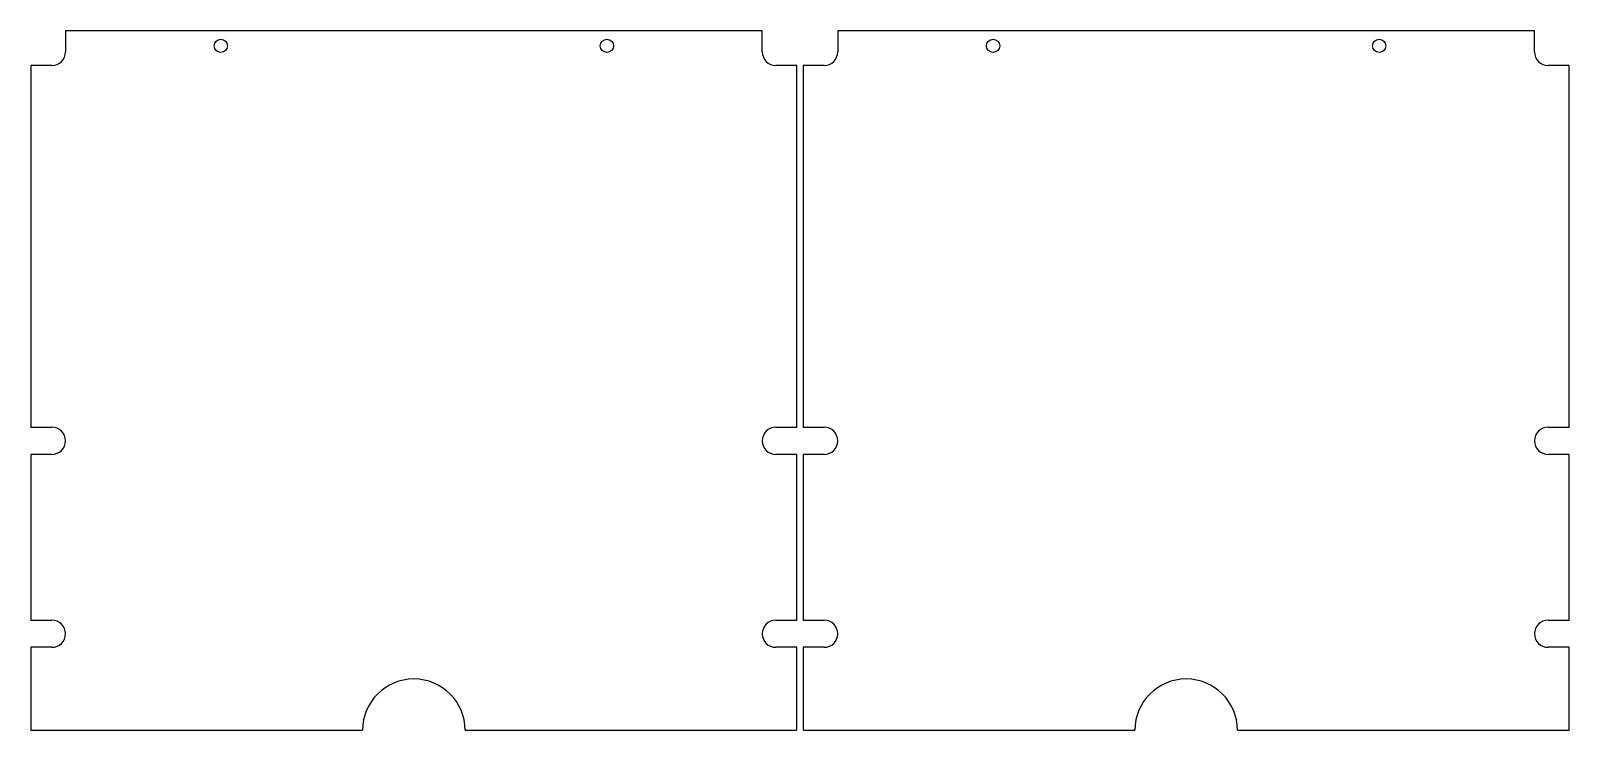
# Model space of a CAD drawing. Header units: millimetres. Extents: x 6 to 516, y 6 to 238.
import ezdxf

# ---------------------------------------------------------------- set-up
doc = ezdxf.new("R2010")
doc.units = ezdxf.units.MM
doc.layers.add('CUT', color=7, linetype='CONTINUOUS', true_color=0x000000)

msp = doc.modelspace()

# ---------------------------------------------------------------- linework, layer by layer
at = {"layer": 'CUT'}
for p, q in [((248.505054, 238.005054), (17.505054, 238.005054)), ((17.505054, 238.005054), (17.505054, 231.005054)), ((248.505054, 231.005054), (248.505054, 238.005054)), ((504.515107, 238.005054), (273.515107, 238.005054)), ((273.515107, 238.005054), (273.515107, 231.005054)), ((504.515107, 231.005054), (504.515107, 238.005054)), ((13.005054, 226.505054), (6.005054, 226.505054)), ((6.005054, 226.505054), (6.005054, 106.505054)), ((260.005054, 226.505054), (253.005054, 226.505054)), ((260.005054, 106.505054), (260.005054, 226.505054)), ((269.015107, 226.505054), (262.015107, 226.505054)), ((262.015107, 226.505054), (262.015107, 106.505054)), ((516.015107, 226.505054), (509.015107, 226.505054)), ((516.015107, 106.505054), (516.015107, 226.505054)), ((6.005054, 106.505054), (13.005054, 106.505054)), ((253.005054, 106.505054), (260.005054, 106.505054)), ((262.015107, 106.505054), (269.015107, 106.505054)), ((509.015107, 106.505054), (516.015107, 106.505054)), ((13.005054, 97.505054), (6.005054, 97.505054)), ((6.005054, 97.505054), (6.005054, 42.505054)), ((260.005054, 97.505054), (253.005054, 97.505054)), ((260.005054, 42.505054), (260.005054, 97.505054)), ((269.015107, 97.505054), (262.015107, 97.505054)), ((262.015107, 97.505054), (262.015107, 42.505054)), ((516.015107, 97.505054), (509.015107, 97.505054)), ((516.015107, 42.505054), (516.015107, 97.505054)), ((6.005054, 42.505054), (13.005054, 42.505054)), ((253.005054, 42.505054), (260.005054, 42.505054)), ((262.015107, 42.505054), (269.015107, 42.505054)), ((509.015107, 42.505054), (516.015107, 42.505054)), ((13.005054, 33.505054), (6.005054, 33.505054)), ((6.005054, 33.505054), (6.005054, 6.005054)), ((260.005054, 33.505054), (253.005054, 33.505054)), ((260.005054, 6.005054), (260.005054, 33.505054)), ((269.015107, 33.505054), (262.015107, 33.505054)), ((262.015107, 33.505054), (262.015107, 6.005054)), ((516.015107, 33.505054), (509.015107, 33.505054)), ((516.015107, 6.005054), (516.015107, 33.505054)), ((6.005054, 6.005054), (116.005054, 6.005054)), ((150.005054, 6.005054), (260.005054, 6.005054)), ((262.015107, 6.005054), (372.015107, 6.005054)), ((406.015107, 6.005054), (516.015107, 6.005054))]:
    msp.add_line(p, q, dxfattribs=at)
for centre in [(69.005054, 233.005054), (197.005054, 233.005054), (325.015107, 233.005054), (453.015107, 233.005054)]:
    msp.add_circle(centre, 2.2, dxfattribs=at)
for centre, radius, start, end in [((13.005054, 231.005054), 4.5, 270, 0), ((253.005054, 231.005054), 4.5, 180, 270), ((269.015107, 231.005054), 4.5, 270, 0), ((509.015107, 231.005054), 4.5, 180, 270), ((13.005054, 102.005054), 4.5, 270, 90), ((253.005054, 102.005054), 4.5, 90, 270), ((269.015107, 102.005054), 4.5, 270, 90), ((509.015107, 102.005054), 4.5, 90, 270), ((13.005054, 38.005054), 4.5, 270, 90), ((253.005054, 38.005054), 4.5, 90, 270), ((269.015107, 38.005054), 4.5, 270, 90), ((509.015107, 38.005054), 4.5, 90, 270), ((133.005054, 6.005054), 17, 0, 180), ((389.015107, 6.005054), 17, 0, 180)]:
    msp.add_arc(centre, radius, start, end, dxfattribs=at)

doc.saveas('drawing.dxf')
